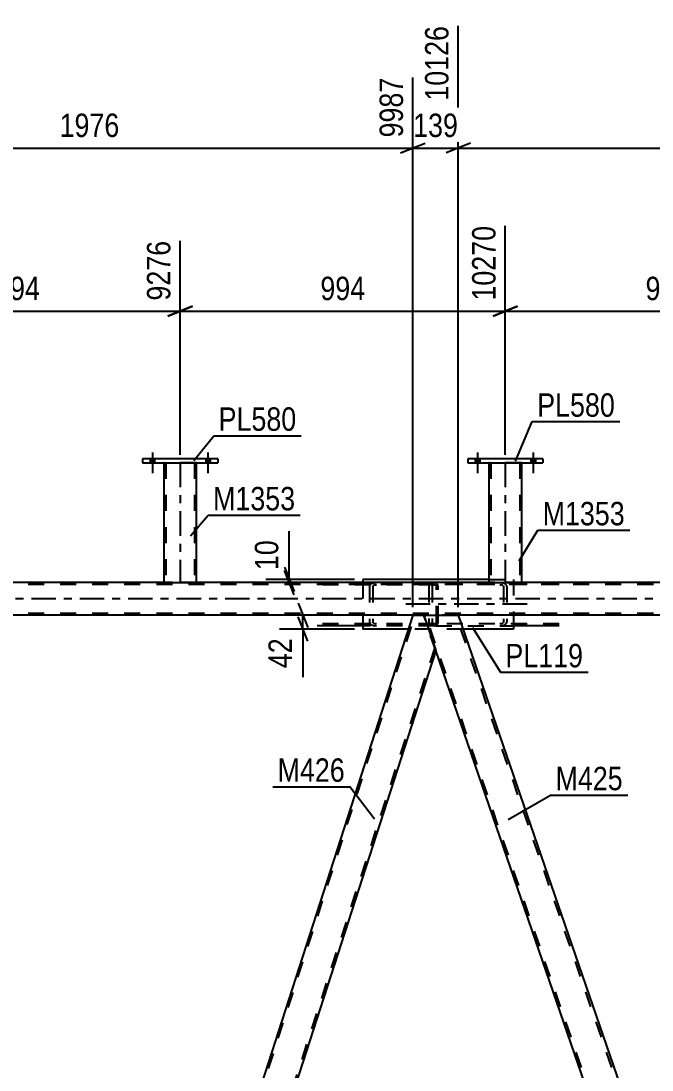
# Model space of a CAD drawing. Header units: millimetres. Extents: x -836 to 353, y -855 to -14.
# Drawn here: x -463.2 to -386, y -727 to -598.7 of the extents above; entities that cross this region are included whole.
import ezdxf

# ---------------------------------------------------------------- set-up
doc = ezdxf.new("R2010")
doc.units = ezdxf.units.MM
doc.linetypes.add('DXK_LINE_DOT2', pattern=[3.9198, 1.9599, -1.9599])
doc.linetypes.add('DXK_LINE_DOT3', pattern=[5.9187, 2.979, -0.9799, 0.9799, -0.9799])
doc.styles.add('Arial Narrow', font='ARIALN.TTF', dxfattribs={"height": 0.2})

# ---------------------------------------------------------------- blocks, each defined once
blk = doc.blocks.new('Part-570393895-6714 - 6499')
at = {"color": 7, "linetype": 'DXK_LINE_DOT2'}
for p, q in [((-80.13, -667.66), (-781.17, -667.66)), ((-80.13, -667.42), (-763.73, -667.42)), ((-441.72, -667.42), (-445.72, -667.42)), ((-401.97, -667.42), (-405.97, -667.42)), ((-80.13, -671.18), (-781.17, -671.18)), ((-409.72, -671.42), (-415.28, -671.42))]:
    blk.add_line(p, q, dxfattribs=at)
at = {"color": 2, "linetype": 'Continuous'}
for p, q in [((-445.72, -667.42), (-481.47, -667.42)), ((-405.97, -667.42), (-441.72, -667.42)), ((-366.22, -667.42), (-401.97, -667.42)), ((-415.28, -671.42), (-494.33, -671.42)), ((-330.67, -671.42), (-409.72, -671.42))]:
    blk.add_line(p, q, dxfattribs=at)
at = {"color": 7, "linetype": 'DXK_LINE_DOT3'}
blk.add_line((-80.13, -669.42), (-781.17, -669.42), dxfattribs=at)
blk = doc.blocks.new('Bolt-570393895-6786 - 6499')
at = {"linetype": 'Continuous'}
for points in [[(-446.84, -652.3), (-447.4, -652.3), (-447.4, -652.78), (-446.84, -652.78)], [(-446.84, -652.3), (-447.4, -652.3), (-447.4, -652.78), (-446.84, -652.78)], [(-440.04, -652.3), (-440.6, -652.3), (-440.6, -652.78), (-440.04, -652.78)], [(-440.04, -652.3), (-440.6, -652.3), (-440.6, -652.78), (-440.04, -652.78)]]:
    blk.add_hatch(color=1, dxfattribs=at).paths.add_polyline_path(points)
at = {"color": 1, "linetype": 'Continuous'}
for p, q in [((-447.12, -651.5), (-447.12, -654.02)), ((-447.12, -651.5), (-447.12, -654.02)), ((-440.32, -651.5), (-440.32, -654.02)), ((-440.32, -651.5), (-440.32, -654.02)), ((-447.4, -652.3), (-447.4, -652.78)), ((-447.4, -652.3), (-447.4, -652.78)), ((-446.84, -652.3), (-446.84, -652.78)), ((-446.84, -652.3), (-446.84, -652.78)), ((-440.6, -652.3), (-440.6, -652.78)), ((-440.6, -652.3), (-440.6, -652.78)), ((-440.04, -652.3), (-440.04, -652.78)), ((-440.04, -652.3), (-440.04, -652.78))]:
    blk.add_line(p, q, dxfattribs=at)
blk = doc.blocks.new('Bolt-570393895-6788 - 6499')
at = {"linetype": 'Continuous'}
for points in [[(-407.09, -652.3), (-407.65, -652.3), (-407.65, -652.78), (-407.09, -652.78)], [(-407.09, -652.3), (-407.65, -652.3), (-407.65, -652.78), (-407.09, -652.78)], [(-400.29, -652.3), (-400.85, -652.3), (-400.85, -652.78), (-400.29, -652.78)], [(-400.29, -652.3), (-400.85, -652.3), (-400.85, -652.78), (-400.29, -652.78)]]:
    blk.add_hatch(color=1, dxfattribs=at).paths.add_polyline_path(points)
at = {"color": 1, "linetype": 'Continuous'}
for p, q in [((-407.37, -651.5), (-407.37, -654.02)), ((-407.37, -651.5), (-407.37, -654.02)), ((-400.57, -651.5), (-400.57, -654.02)), ((-400.57, -651.5), (-400.57, -654.02)), ((-407.65, -652.3), (-407.65, -652.78)), ((-407.65, -652.3), (-407.65, -652.78)), ((-407.09, -652.3), (-407.09, -652.78)), ((-407.09, -652.3), (-407.09, -652.78)), ((-400.85, -652.3), (-400.85, -652.78)), ((-400.85, -652.3), (-400.85, -652.78)), ((-400.29, -652.3), (-400.29, -652.78)), ((-400.29, -652.3), (-400.29, -652.78))]:
    blk.add_line(p, q, dxfattribs=at)
blk = doc.blocks.new('Part-570393895-6956 - 6499')
at = {"color": 2, "linetype": 'Continuous'}
for p, q in [((-408.57, -652.3), (-408.57, -652.78)), ((-399.37, -652.3), (-408.57, -652.3)), ((-408.57, -652.78), (-399.37, -652.78)), ((-399.37, -652.3), (-399.37, -652.78))]:
    blk.add_line(p, q, dxfattribs=at)
blk = doc.blocks.new('Part-570393895-6861 - 6499')
at = {"color": 2, "linetype": 'Continuous'}
for p, q in [((-405.97, -652.78), (-405.97, -667.42)), ((-401.97, -667.42), (-401.97, -652.78)), ((-402.45, -667.43), (-405.96, -667.43)), ((-402, -667.43), (-402.45, -667.43)), ((-401.97, -667.43), (-402, -667.43))]:
    blk.add_line(p, q, dxfattribs=at)
at = {"color": 7, "linetype": 'DXK_LINE_DOT2'}
for p, q in [((-401.97, -652.78), (-405.97, -652.78)), ((-405.73, -652.78), (-405.73, -667.43)), ((-402.21, -652.78), (-402.21, -667.43)), ((-405.97, -667.42), (-405.97, -667.43)), ((-405.96, -667.43), (-405.97, -667.43)), ((-405.97, -667.43), (-405.96, -667.43)), ((-405.73, -667.43), (-405.71, -667.43)), ((-405.71, -667.43), (-405.67, -667.43)), ((-405.67, -667.43), (-405.66, -667.43)), ((-402.45, -667.43), (-402.11, -667.43)), ((-401.97, -667.42), (-401.97, -667.43)), ((-401.97, -667.43), (-401.97, -667.42)), ((-401.97, -667.43), (-401.97, -667.43)), ((-401.97, -667.43), (-401.97, -667.43))]:
    blk.add_line(p, q, dxfattribs=at)
at = {"color": 7, "linetype": 'DXK_LINE_DOT3'}
blk.add_line((-403.97, -652.78), (-403.97, -667.43), dxfattribs=at)
blk = doc.blocks.new('Part-570393895-6866 - 6499')
at = {"color": 2, "linetype": 'Continuous'}
for p, q in [((-498.56, -671.42), (-494.33, -671.42)), ((-494.33, -671.42), (-453.55, -789.89)), ((-456.56, -793.43), (-497.08, -675.74))]:
    blk.add_line(p, q, dxfattribs=at)
at = {"color": 7, "linetype": 'DXK_LINE_DOT2'}
for p, q in [((-497.08, -675.74), (-498.56, -671.42)), ((-456.31, -793.43), (-498.31, -671.42)), ((-498.31, -671.42), (-498.29, -671.42)), ((-452.58, -793.43), (-494.59, -671.42)), ((-452.33, -793.43), (-453.55, -789.89)), ((-456.56, -793.43), (-452.33, -793.43))]:
    blk.add_line(p, q, dxfattribs=at)
blk = doc.blocks.new('Part-570393895-6871 - 6499')
at = {"color": 2, "linetype": 'Continuous'}
for p, q in [((-415.28, -671.42), (-453.55, -789.89)), ((-415.28, -671.42), (-413.95, -671.42)), ((-413.95, -671.42), (-412.47, -675.74)), ((-412.47, -675.74), (-450.49, -793.43)), ((-452.33, -793.43), (-453.55, -789.89))]:
    blk.add_line(p, q, dxfattribs=at)
at = {"color": 7, "linetype": 'DXK_LINE_DOT2'}
for p, q in [((-453.42, -790.27), (-415.02, -671.42)), ((-412.6, -675.37), (-450.74, -793.43)), ((-450.49, -793.43), (-452.33, -793.43))]:
    blk.add_line(p, q, dxfattribs=at)
blk = doc.blocks.new('Part-570393895-6951 - 6499')
at = {"color": 2, "linetype": 'Continuous'}
for p, q in [((-421.39, -667.02), (-421.39, -667.42)), ((-405.97, -667.02), (-421.39, -667.02)), ((-421.39, -671.42), (-421.39, -673.1)), ((-402.97, -671.42), (-402.97, -673.1)), ((-415.82, -673.1), (-421.39, -673.1)), ((-402.97, -673.1), (-409.15, -673.1))]:
    blk.add_line(p, q, dxfattribs=at)
at = {"color": 7, "linetype": 'DXK_LINE_DOT2'}
for p, q in [((-405.97, -667.02), (-402.97, -667.02)), ((-402.97, -667.02), (-402.97, -671.42)), ((-421.39, -667.42), (-421.39, -671.42)), ((-409.15, -673.1), (-415.82, -673.1))]:
    blk.add_line(p, q, dxfattribs=at)
blk = doc.blocks.new('Part-570393895-6981 - 6499')
at = {"color": 2, "linetype": 'Continuous'}
for p, q in [((-413.95, -671.42), (-409.72, -671.42)), ((-409.72, -671.42), (-368.94, -789.89)), ((-371.95, -793.43), (-412.47, -675.74))]:
    blk.add_line(p, q, dxfattribs=at)
at = {"color": 7, "linetype": 'DXK_LINE_DOT2'}
for p, q in [((-412.47, -675.74), (-413.95, -671.42)), ((-371.7, -793.43), (-413.7, -671.42)), ((-413.7, -671.42), (-413.68, -671.42)), ((-367.98, -793.43), (-409.98, -671.42)), ((-367.72, -793.43), (-368.94, -789.89)), ((-371.95, -793.43), (-367.72, -793.43))]:
    blk.add_line(p, q, dxfattribs=at)
blk = doc.blocks.new('Part-570393895-7053 - 6499')
at = {"color": 7, "linetype": 'DXK_LINE_DOT2'}
for p, q in [((-412.62, -667.43), (-426.96, -667.43)), ((-412.62, -667.67), (-426.96, -667.67)), ((-420.53, -667.73), (-420.59, -667.91)), ((-420.59, -667.91), (-420.59, -672.23)), ((-420.16, -667.91), (-420.13, -667.82)), ((-420.16, -667.91), (-420.16, -672.23)), ((-419.72, -667.43), (-420.06, -667.47)), ((-419.89, -667.69), (-419.72, -667.67)), ((-413.34, -667.67), (-413.34, -667.43)), ((-412.45, -667.47), (-412.62, -667.43)), ((-412.62, -667.67), (-412.54, -667.69)), ((-412.54, -667.69), (-412.47, -667.74)), ((-412.47, -667.74), (-412.42, -667.82)), ((-412.31, -667.57), (-412.45, -667.47)), ((-412.42, -667.82), (-412.4, -667.91)), ((-412.4, -672.23), (-412.4, -667.91)), ((-412.22, -667.73), (-412.31, -667.57)), ((-412.18, -667.91), (-412.22, -667.73)), ((-412.18, -672.23), (-412.18, -667.91)), ((-420.59, -672.23), (-420.53, -672.41)), ((-420.13, -672.32), (-420.16, -672.23)), ((-412.4, -672.23), (-412.42, -672.32)), ((-412.22, -672.41), (-412.18, -672.23)), ((-412.62, -672.47), (-426.96, -672.47)), ((-412.62, -672.71), (-421.39, -672.71)), ((-420.06, -672.67), (-419.72, -672.71)), ((-419.72, -672.47), (-419.89, -672.45)), ((-413.34, -672.71), (-413.34, -672.47)), ((-412.54, -672.45), (-412.62, -672.47)), ((-412.62, -672.71), (-412.45, -672.67)), ((-412.47, -672.4), (-412.54, -672.45)), ((-412.42, -672.32), (-412.47, -672.4)), ((-412.45, -672.67), (-412.31, -672.57)), ((-412.31, -672.57), (-412.22, -672.41))]:
    blk.add_line(p, q, dxfattribs=at)
at = {"color": 2, "linetype": 'Continuous'}
blk.add_line((-421.39, -672.71), (-426.96, -672.71), dxfattribs=at)
at = {"color": 7, "linetype": 'DXK_LINE_DOT2'}
for centre, radius, start, end in [((-419.92, -668.27), 0.813, 99.5774, 138.2055), ((-419.82, -668.09), 0.406, 99.5774, 138.2055), ((-419.92, -671.87), 0.813, 221.7863, 260.4144), ((-419.82, -672.05), 0.406, 221.7863, 260.4144)]:
    blk.add_arc(centre, radius, start, end, dxfattribs=at)
blk = doc.blocks.new('Part-570393895-7055 - 6499')
at = {"color": 7, "linetype": 'DXK_LINE_DOT2'}
for p, q in [((-413.27, -667.72), (-413.34, -667.9)), ((-413.34, -667.9), (-413.34, -672.22)), ((-412.91, -667.9), (-412.87, -667.81)), ((-412.91, -667.9), (-412.91, -672.22)), ((-412.47, -667.42), (-412.8, -667.46)), ((-412.64, -667.68), (-412.47, -667.66)), ((-397.4, -667.43), (-412.47, -667.42)), ((-397.4, -667.67), (-412.47, -667.66)), ((-404.31, -667.46), (-404.64, -667.43)), ((-404.64, -667.67), (-404.48, -667.68)), ((-404.24, -667.81), (-404.21, -667.91)), ((-404.21, -667.91), (-404.21, -672.23)), ((-403.77, -667.91), (-403.84, -667.72)), ((-403.77, -667.91), (-403.77, -672.23)), ((-413.34, -672.22), (-413.27, -672.41)), ((-412.87, -672.32), (-412.91, -672.22)), ((-404.21, -672.23), (-404.24, -672.32)), ((-403.84, -672.41), (-403.77, -672.23)), ((-412.8, -672.67), (-412.47, -672.7)), ((-412.47, -672.46), (-412.64, -672.45)), ((-397.4, -672.47), (-412.47, -672.46)), ((-412.47, -672.7), (-402.97, -672.71)), ((-404.48, -672.45), (-404.64, -672.47)), ((-404.64, -672.71), (-404.31, -672.67))]:
    blk.add_line(p, q, dxfattribs=at)
at = {"color": 7, "linetype": 'DXK_LINE_DOT3'}
blk.add_line((-401.32, -670.07), (-416.9, -670.06), dxfattribs=at)
at = {"color": 2, "linetype": 'Continuous'}
blk.add_line((-397.4, -672.71), (-402.97, -672.71), dxfattribs=at)
at = {"color": 7, "linetype": 'DXK_LINE_DOT2'}
for centre, radius, start, end in [((-412.67, -668.26), 0.813, 99.5774, 138.2055), ((-412.57, -668.08), 0.406, 99.5774, 138.2055), ((-404.54, -668.08), 0.406, 41.7863, 80.4144), ((-404.45, -668.26), 0.813, 41.7863, 80.4144), ((-412.67, -671.87), 0.813, 221.7863, 260.4144), ((-412.57, -672.05), 0.406, 221.7863, 260.4144), ((-404.54, -672.05), 0.406, 279.5774, 318.2055), ((-404.45, -671.87), 0.813, 279.5774, 318.2055)]:
    blk.add_arc(centre, radius, start, end, dxfattribs=at)
blk = doc.blocks.new('Part-570393895-7065 - 6499')
at = {"color": 2, "linetype": 'Continuous'}
for p, q in [((-448.32, -652.3), (-448.32, -652.78)), ((-439.12, -652.3), (-448.32, -652.3)), ((-448.32, -652.78), (-439.12, -652.78)), ((-439.12, -652.3), (-439.12, -652.78))]:
    blk.add_line(p, q, dxfattribs=at)
blk = doc.blocks.new('Part-570393895-7162 - 6499')
at = {"color": 2, "linetype": 'Continuous'}
for p, q in [((-445.72, -652.78), (-445.72, -667.42)), ((-441.72, -667.42), (-441.72, -652.78)), ((-442.2, -667.43), (-445.72, -667.43)), ((-441.76, -667.43), (-442.2, -667.43)), ((-441.72, -667.43), (-441.76, -667.43))]:
    blk.add_line(p, q, dxfattribs=at)
at = {"color": 7, "linetype": 'DXK_LINE_DOT2'}
for p, q in [((-441.72, -652.78), (-445.72, -652.78)), ((-445.48, -652.78), (-445.48, -667.43)), ((-441.96, -652.78), (-441.96, -667.43)), ((-445.72, -667.42), (-445.72, -667.43)), ((-445.72, -667.43), (-445.72, -667.43)), ((-445.72, -667.43), (-445.72, -667.43)), ((-445.48, -667.43), (-445.46, -667.43)), ((-445.46, -667.43), (-445.42, -667.43)), ((-445.42, -667.43), (-445.41, -667.43)), ((-442.2, -667.43), (-441.86, -667.43)), ((-441.72, -667.42), (-441.72, -667.43)), ((-441.72, -667.43), (-441.72, -667.42)), ((-441.72, -667.43), (-441.72, -667.43)), ((-441.72, -667.43), (-441.72, -667.43))]:
    blk.add_line(p, q, dxfattribs=at)
at = {"color": 7, "linetype": 'DXK_LINE_DOT3'}
blk.add_line((-443.72, -652.78), (-443.72, -667.43), dxfattribs=at)
blk = doc.blocks.new('StraightDimension-570393895-7797 - 6499')
at = {"color": 7, "linetype": 'Continuous'}
for p, q in [((-409.72, -670.42), (-409.72, -599.33)), ((-330.67, -670.42), (-330.67, -603.83)), ((-408.22, -613.67), (-411.22, -614.87)), ((-409.72, -614.27), (-330.67, -614.27)), ((-332.17, -614.87), (-329.17, -613.67))]:
    blk.add_line(p, q, dxfattribs=at)
at = {"color": 0}
blk.add_wipeout([(-365.94, -613.52), (-365.94, -609.32), (-374.45, -609.32), (-374.45, -613.52)], dxfattribs=at)
at = {"color": 3, "style": 'Arial Narrow'}
blk.add_text('1976', height=2.863, dxfattribs=at).set_placement((-373.85, -612.92))
at = {"color": 0, "linetype": 'Continuous'}
blk.add_wipeout([(-331.27, -603.23), (-335.47, -603.23), (-335.47, -613.57), (-331.27, -613.57)], dxfattribs=at)
at = {"color": 3, "linetype": 'Continuous', "style": 'Arial Narrow'}
blk.add_text('12102', height=2.863, rotation=90.0002, dxfattribs=at).set_placement((-331.87, -612.97))
blk = doc.blocks.new('StraightDimension-570393895-7778 - 6499')
at = {"color": 7, "linetype": 'Continuous'}
for p, q in [((-409.72, -670.42), (-409.72, -599.33)), ((-415.28, -670.42), (-415.28, -605.66)), ((-416.78, -614.87), (-413.78, -613.67)), ((-415.28, -614.27), (-409.72, -614.27)), ((-408.22, -613.67), (-411.22, -614.87))]:
    blk.add_line(p, q, dxfattribs=at)
at = {"color": 0}
blk.add_wipeout([(-409.16, -613.52), (-409.16, -609.32), (-415.84, -609.32), (-415.84, -613.52)], dxfattribs=at)
at = {"color": 3, "style": 'Arial Narrow'}
blk.add_text('139', height=2.863, dxfattribs=at).set_placement((-415.24, -612.92))
at = {"color": 0, "linetype": 'Continuous'}
blk.add_wipeout([(-410.32, -598.73), (-414.52, -598.73), (-414.52, -609.07), (-410.32, -609.07)], dxfattribs=at)
at = {"color": 3, "linetype": 'Continuous', "style": 'Arial Narrow'}
blk.add_text('10126', height=2.863, rotation=90.0002, dxfattribs=at).set_placement((-410.92, -608.47))
blk = doc.blocks.new('StraightDimension-570393895-27132 - 6499')
at = {"color": 7, "linetype": 'Continuous'}
for p, q in [((-403.97, -651.78), (-403.97, -623.78)), ((-364.22, -651.79), (-364.22, -623.78)), ((-402.47, -633.62), (-405.47, -634.82)), ((-365.72, -634.82), (-362.72, -633.62)), ((-403.97, -634.22), (-364.22, -634.22))]:
    blk.add_line(p, q, dxfattribs=at)
at = {"color": 0}
blk.add_wipeout([(-380.75, -633.47), (-380.75, -629.27), (-387.43, -629.27), (-387.43, -633.47)], dxfattribs=at)
at = {"color": 3, "style": 'Arial Narrow'}
blk.add_text('994', height=2.863, dxfattribs=at).set_placement((-386.83, -632.87))
at = {"color": 0, "linetype": 'Continuous'}
blk.add_wipeout([(-364.82, -623.18), (-369.02, -623.18), (-369.02, -633.52), (-364.82, -633.52)], dxfattribs=at)
at = {"color": 3, "linetype": 'Continuous', "style": 'Arial Narrow'}
blk.add_text('11263', height=2.863, rotation=90.0002, dxfattribs=at).set_placement((-365.42, -632.92))
blk = doc.blocks.new('StraightDimension-570393895-7759 - 6499')
at = {"color": 7, "linetype": 'Continuous'}
for p, q in [((-494.33, -670.42), (-494.33, -601.16)), ((-415.28, -670.42), (-415.28, -605.66)), ((-492.83, -613.67), (-495.83, -614.87)), ((-494.33, -614.27), (-415.28, -614.27)), ((-416.78, -614.87), (-413.78, -613.67))]:
    blk.add_line(p, q, dxfattribs=at)
at = {"color": 0}
blk.add_wipeout([(-450.55, -613.52), (-450.55, -609.32), (-459.06, -609.32), (-459.06, -613.52)], dxfattribs=at)
at = {"color": 3, "style": 'Arial Narrow'}
blk.add_text('1976', height=2.863, dxfattribs=at).set_placement((-458.46, -612.92))
at = {"color": 0, "linetype": 'Continuous'}
blk.add_wipeout([(-415.88, -605.06), (-420.08, -605.06), (-420.08, -613.57), (-415.88, -613.57)], dxfattribs=at)
at = {"color": 3, "linetype": 'Continuous', "style": 'Arial Narrow'}
blk.add_text('9987', height=2.863, rotation=90.0002, dxfattribs=at).set_placement((-416.48, -612.97))
blk = doc.blocks.new('StraightDimension-570393895-25671 - 6499')
at = {"color": 7, "linetype": 'Continuous'}
for p, q in [((-430.38, -667.02), (-430.38, -661.11)), ((-430.38, -667.02), (-430.38, -661.11)), ((-430.98, -665.52), (-429.78, -668.52)), ((-422.39, -667.02), (-433.23, -667.02)), ((-429.78, -668.92), (-430.98, -665.92)), ((-430.38, -667.42), (-430.38, -667.02)), ((-422.39, -667.42), (-433.23, -667.42))]:
    blk.add_line(p, q, dxfattribs=at)
at = {"color": 0}
blk.add_wipeout([(-431.13, -661.64), (-435.33, -661.64), (-435.33, -666.49), (-431.13, -666.49)], dxfattribs=at)
at = {"color": 3, "style": 'Arial Narrow'}
blk.add_text('10', height=2.863, rotation=90.0002, dxfattribs=at).set_placement((-431.73, -665.89))
blk = doc.blocks.new('StraightDimension-570393895-25750 - 6499')
at = {"color": 7, "linetype": 'Continuous'}
for p, q in [((-429.31, -669.92), (-428.11, -672.92)), ((-422.39, -671.42), (-431.56, -671.42)), ((-428.11, -674.6), (-429.31, -671.6)), ((-428.71, -673.1), (-428.71, -671.42)), ((-422.39, -673.1), (-431.56, -673.1)), ((-428.71, -673.1), (-428.71, -679)), ((-428.71, -673.1), (-428.71, -679))]:
    blk.add_line(p, q, dxfattribs=at)
at = {"color": 0}
blk.add_wipeout([(-429.46, -673.62), (-433.66, -673.62), (-433.66, -678.48), (-429.46, -678.48)], dxfattribs=at)
at = {"color": 3, "style": 'Arial Narrow'}
blk.add_text('42', height=2.863, rotation=90.0002, dxfattribs=at).set_placement((-430.06, -677.88))
blk = doc.blocks.new('StraightDimension-570393895-27133 - 6499')
at = {"color": 7, "linetype": 'Continuous'}
for p, q in [((-403.97, -651.78), (-403.97, -623.78)), ((-443.72, -651.78), (-443.72, -625.61)), ((-442.22, -633.62), (-445.22, -634.82)), ((-405.47, -634.82), (-402.47, -633.62)), ((-443.72, -634.22), (-403.97, -634.22))]:
    blk.add_line(p, q, dxfattribs=at)
at = {"color": 0}
blk.add_wipeout([(-420.5, -633.47), (-420.5, -629.27), (-427.18, -629.27), (-427.18, -633.47)], dxfattribs=at)
at = {"color": 3, "style": 'Arial Narrow'}
blk.add_text('994', height=2.863, dxfattribs=at).set_placement((-426.58, -632.87))
at = {"color": 0, "linetype": 'Continuous'}
blk.add_wipeout([(-404.57, -623.18), (-408.77, -623.18), (-408.77, -633.52), (-404.57, -633.52)], dxfattribs=at)
at = {"color": 3, "linetype": 'Continuous', "style": 'Arial Narrow'}
blk.add_text('10270', height=2.863, rotation=90.0002, dxfattribs=at).set_placement((-405.17, -632.92))
blk = doc.blocks.new('StraightDimension-570393895-27134 - 6499')
at = {"color": 7, "linetype": 'Continuous'}
for p, q in [((-483.47, -651.78), (-483.47, -625.61)), ((-443.72, -651.78), (-443.72, -625.61)), ((-481.97, -633.62), (-484.97, -634.82)), ((-445.22, -634.82), (-442.22, -633.62)), ((-483.47, -634.22), (-443.72, -634.22))]:
    blk.add_line(p, q, dxfattribs=at)
at = {"color": 0}
blk.add_wipeout([(-460.25, -633.47), (-460.25, -629.27), (-466.94, -629.27), (-466.94, -633.47)], dxfattribs=at)
at = {"color": 3, "style": 'Arial Narrow'}
blk.add_text('994', height=2.863, dxfattribs=at).set_placement((-466.34, -632.87))
at = {"color": 0, "linetype": 'Continuous'}
blk.add_wipeout([(-444.32, -625.01), (-448.52, -625.01), (-448.52, -633.52), (-444.32, -633.52)], dxfattribs=at)
at = {"color": 3, "linetype": 'Continuous', "style": 'Arial Narrow'}
blk.add_text('9276', height=2.863, rotation=90.0002, dxfattribs=at).set_placement((-444.92, -632.92))
blk = doc.blocks.new('Mark-570393895-6857 - 6499')
at = {"color": 0}
blk.add_wipeout([(-389.36, -660.41), (-389.36, -657.41), (-399.41, -657.41), (-399.41, -660.41)], dxfattribs=at)
blk.add_wipeout([(-389.36, -660.41), (-389.36, -657.41), (-399.41, -657.41), (-399.41, -660.41)], dxfattribs=at)
at = {"color": 30, "linetype": 'Continuous'}
for p, q in [((-402.29, -664.76), (-400.01, -661.01)), ((-400.01, -661.01), (-388.76, -661.01))]:
    blk.add_line(p, q, dxfattribs=at)
at = {"color": 3, "style": 'Arial Narrow'}
blk.add_text('M1353', height=2.863, dxfattribs=at).set_placement((-399.41, -660.41))
blk = doc.blocks.new('Mark-570393895-6867 - 6499')
at = {"color": 0}
blk.add_wipeout([(-423.59, -691.78), (-423.59, -688.78), (-431.81, -688.78), (-431.81, -691.78)], dxfattribs=at)
blk.add_wipeout([(-423.59, -691.78), (-423.59, -688.78), (-431.81, -688.78), (-431.81, -691.78)], dxfattribs=at)
at = {"color": 30, "linetype": 'Continuous'}
for p in [(-432.41, -692.38), (-419.98, -696.37)]:
    blk.add_line(p, (-422.99, -692.38), dxfattribs=at)
at = {"color": 3, "style": 'Arial Narrow'}
blk.add_text('M426', height=2.863, dxfattribs=at).set_placement((-431.81, -691.78))
blk = doc.blocks.new('Mark-570393895-6947 - 6499')
at = {"color": 0}
blk.add_wipeout([(-394.45, -677.78), (-394.45, -674.78), (-403.96, -674.78), (-403.96, -677.78)], dxfattribs=at)
blk.add_wipeout([(-394.45, -677.78), (-394.45, -674.78), (-403.96, -674.78), (-403.96, -677.78)], dxfattribs=at)
at = {"color": 30, "linetype": 'Continuous'}
for p, q in [((-408, -672.92), (-404.56, -678.38)), ((-404.56, -678.38), (-393.85, -678.38))]:
    blk.add_line(p, q, dxfattribs=at)
at = {"color": 3, "style": 'Arial Narrow'}
blk.add_text('PL119', height=2.863, dxfattribs=at).set_placement((-403.96, -677.78))
blk = doc.blocks.new('Mark-570393895-6952 - 6499')
at = {"color": 0}
blk.add_wipeout([(-390.57, -647.13), (-390.57, -644.13), (-400.07, -644.13), (-400.07, -647.13)], dxfattribs=at)
blk.add_wipeout([(-390.57, -647.13), (-390.57, -644.13), (-400.07, -644.13), (-400.07, -647.13)], dxfattribs=at)
at = {"color": 30, "linetype": 'Continuous'}
for p, q in [((-402.74, -652.58), (-400.67, -647.73)), ((-400.67, -647.73), (-389.97, -647.73))]:
    blk.add_line(p, q, dxfattribs=at)
at = {"color": 3, "style": 'Arial Narrow'}
blk.add_text('PL580', height=2.863, dxfattribs=at).set_placement((-400.07, -647.13))
blk = doc.blocks.new('Mark-570393895-6977 - 6499')
at = {"color": 0}
blk.add_wipeout([(-389.61, -692.81), (-389.61, -689.81), (-397.83, -689.81), (-397.83, -692.81)], dxfattribs=at)
blk.add_wipeout([(-389.61, -692.81), (-389.61, -689.81), (-397.83, -689.81), (-397.83, -692.81)], dxfattribs=at)
at = {"color": 30, "linetype": 'Continuous'}
for p, q in [((-403.63, -696.41), (-398.43, -693.41)), ((-398.43, -693.41), (-389.01, -693.41))]:
    blk.add_line(p, q, dxfattribs=at)
at = {"color": 3, "style": 'Arial Narrow'}
blk.add_text('M425', height=2.863, dxfattribs=at).set_placement((-397.83, -692.81))
blk = doc.blocks.new('Mark-570393895-7061 - 6499')
at = {"color": 0}
blk.add_wipeout([(-429.52, -648.85), (-429.52, -645.85), (-439.02, -645.85), (-439.02, -648.85)], dxfattribs=at)
blk.add_wipeout([(-429.52, -648.85), (-429.52, -645.85), (-439.02, -645.85), (-439.02, -648.85)], dxfattribs=at)
at = {"color": 30, "linetype": 'Continuous'}
for p, q in [((-442.04, -652.48), (-439.62, -649.45)), ((-439.62, -649.45), (-428.92, -649.45))]:
    blk.add_line(p, q, dxfattribs=at)
at = {"color": 3, "style": 'Arial Narrow'}
blk.add_text('PL580', height=2.863, dxfattribs=at).set_placement((-439.02, -648.85))
blk = doc.blocks.new('Mark-570393895-7158 - 6499')
at = {"color": 0}
blk.add_wipeout([(-429.65, -658.58), (-429.65, -655.58), (-439.7, -655.58), (-439.7, -658.58)], dxfattribs=at)
blk.add_wipeout([(-429.65, -658.58), (-429.65, -655.58), (-439.7, -655.58), (-439.7, -658.58)], dxfattribs=at)
at = {"color": 30, "linetype": 'Continuous'}
for p, q in [((-442.45, -661.69), (-440.3, -659.18)), ((-440.3, -659.18), (-429.05, -659.18))]:
    blk.add_line(p, q, dxfattribs=at)
at = {"color": 3, "style": 'Arial Narrow'}
blk.add_text('M1353', height=2.863, dxfattribs=at).set_placement((-439.7, -658.58))

msp = doc.modelspace()

# ---------------------------------------------------------------- block references
for name in ['Bolt-570393895-6786 - 6499', 'Bolt-570393895-6788 - 6499', 'Part-570393895-7065 - 6499', 'Part-570393895-7162 - 6499', 'Part-570393895-6956 - 6499', 'Part-570393895-6861 - 6499', 'Part-570393895-6951 - 6499', 'Part-570393895-6714 - 6499', 'Part-570393895-7053 - 6499', 'Part-570393895-7055 - 6499', 'Part-570393895-6866 - 6499', 'Part-570393895-6871 - 6499', 'Part-570393895-6981 - 6499']:
    msp.add_blockref(name, (0, 0))

# ---------------------------------------------------------------- next in the draw order: block references
for name in ['StraightDimension-570393895-7797 - 6499', 'Mark-570393895-6947 - 6499', 'Mark-570393895-6867 - 6499', 'Mark-570393895-6977 - 6499']:
    msp.add_blockref(name, (0, 0))

# ---------------------------------------------------------------- next in the draw order: block references
for name in ['StraightDimension-570393895-7778 - 6499', 'StraightDimension-570393895-27132 - 6499', 'Mark-570393895-6857 - 6499']:
    msp.add_blockref(name, (0, 0))

# ---------------------------------------------------------------- next in the draw order: block references
msp.add_blockref('StraightDimension-570393895-7759 - 6499', (0, 0))

# ---------------------------------------------------------------- next in the draw order: block references
for name in ['StraightDimension-570393895-27133 - 6499', 'StraightDimension-570393895-25671 - 6499', 'StraightDimension-570393895-25750 - 6499']:
    msp.add_blockref(name, (0, 0))

# ---------------------------------------------------------------- next in the draw order: block references
for name in ['StraightDimension-570393895-27134 - 6499', 'Mark-570393895-6952 - 6499', 'Mark-570393895-7158 - 6499']:
    msp.add_blockref(name, (0, 0))

# ---------------------------------------------------------------- next in the draw order: block references
msp.add_blockref('Mark-570393895-7061 - 6499', (0, 0))

doc.saveas('drawing.dxf')
